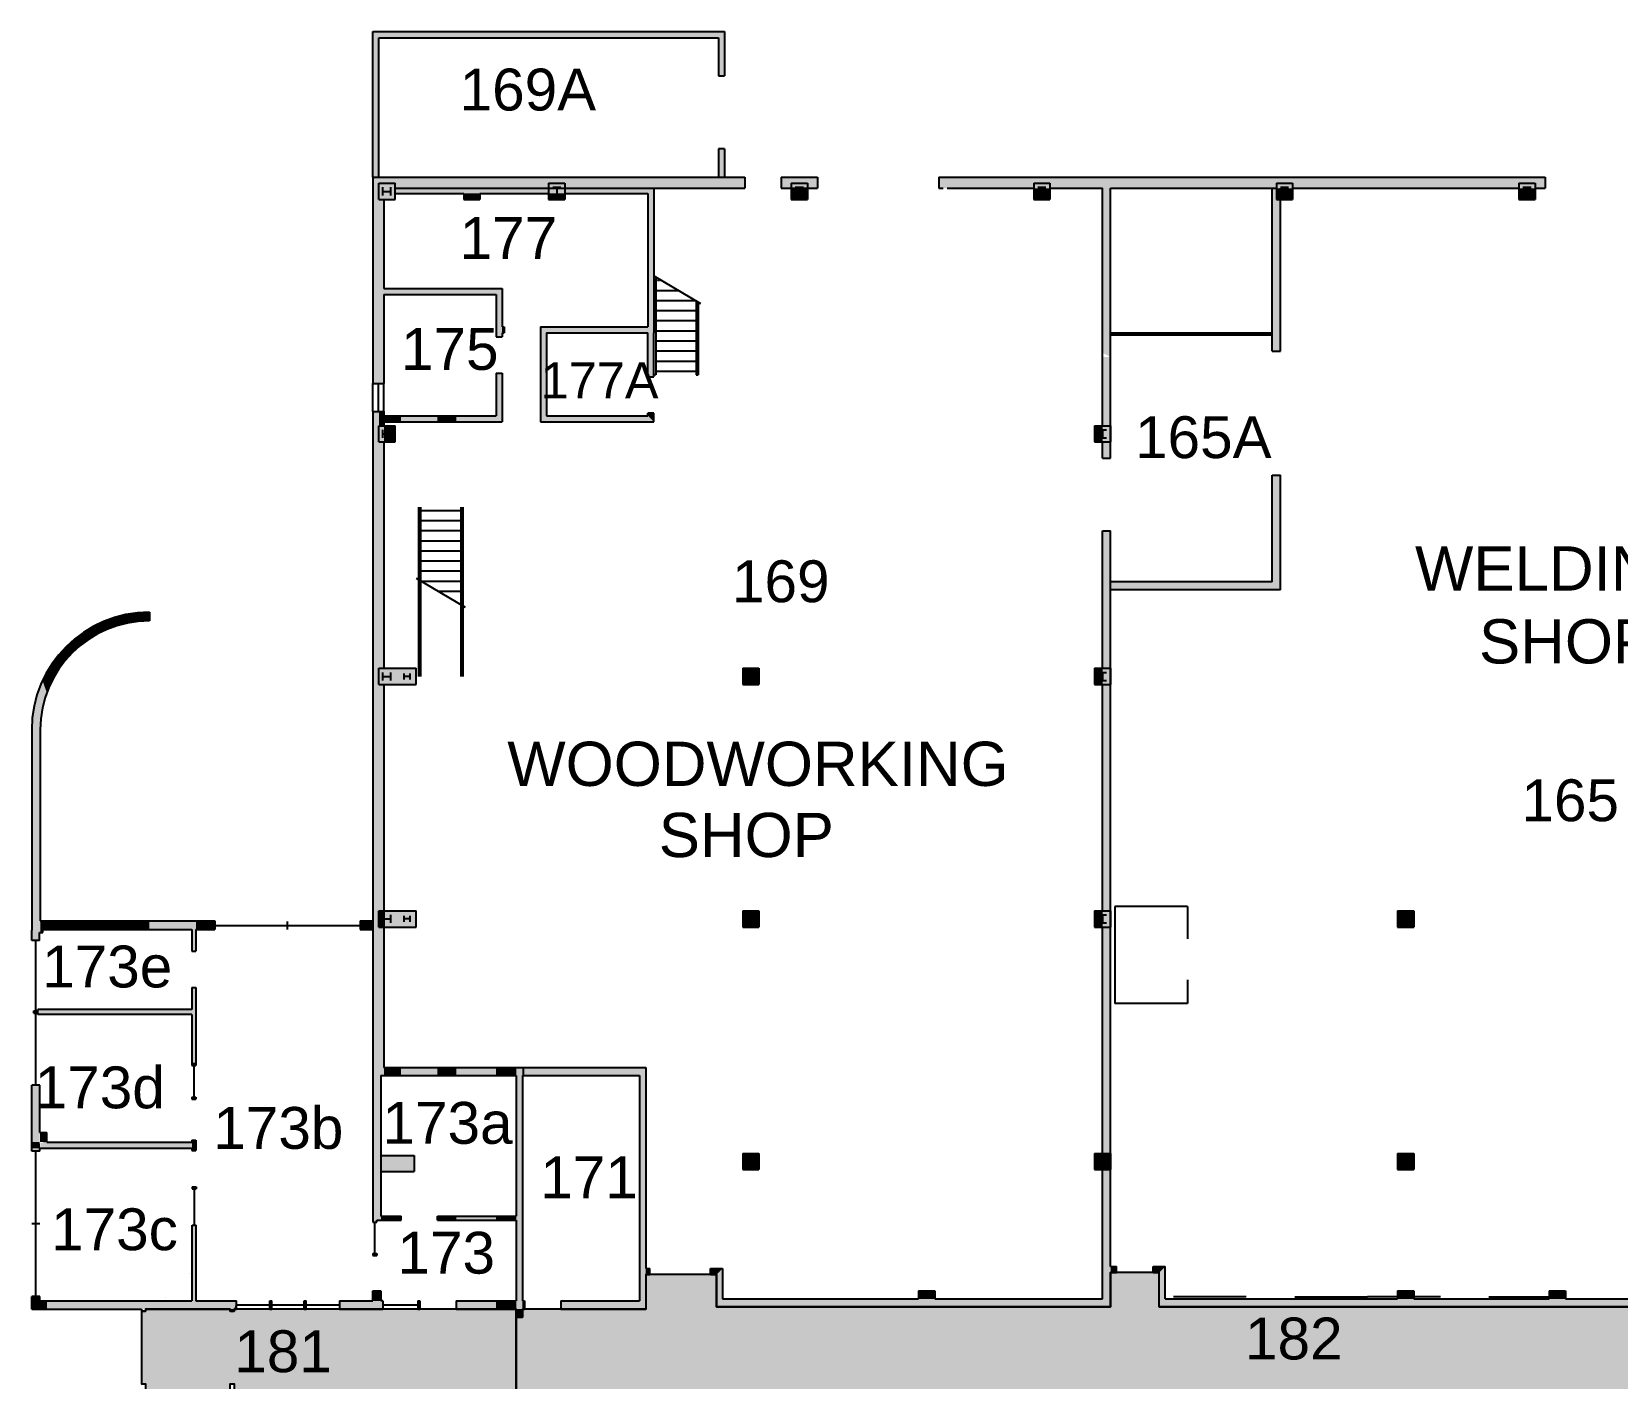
# Model space of a CAD drawing. Extents: x 268 to 100406, y 480 to 72572.
# Drawn here: x 268 to 1837, y 3025 to 4357 of the extents above; entities that cross this region are included whole.
import ezdxf

# ---------------------------------------------------------------- set-up
doc = ezdxf.new("R2010")
doc.units = 0
doc.header["$LTSCALE"] = 0.5
doc.linetypes.add('DASHED', pattern=[0.75, 0.5, -0.25])
for name, color, linetype in [('CORRIDOR_HATCH', 253, 'CONTINUOUS'), ('ROOM_NAMES', 7, 'CONTINUOUS'), ('SOLID', 7, 'CONTINUOUS'), ('STAIR', 7, 'CONTINUOUS'), ('TEXT', 7, 'CONTINUOUS'), ('WALL', 7, 'CONTINUOUS'), ('WALLS', 7, 'CONTINUOUS')]:
    doc.layers.add(name, color=color, linetype=linetype)
doc.styles.add('STANDARD_2', font='arial.ttf')

# ---------------------------------------------------------------- blocks, each defined once
blk = doc.blocks.new('COL')
at = {"layer": 'WALL'}
for p, q in [((-8, 8), (29, 8)), ((-8, -8), (-8, 8)), ((-4, -4), (-4, 4)), ((-4, 0), (4, 0)), ((4, -4), (4, 4)), ((17, -3), (17, 3)), ((23, 0), (17, 0)), ((23, -3), (23, 3)), ((29, -8), (29, 8)), ((-8, -8), (29, -8))]:
    blk.add_line(p, q, dxfattribs=at)
blk = doc.blocks.new('COL1')
at = {"layer": 'WALL'}
for p, q in [((-8, -8), (-8, 8)), ((-8, 8), (8, 8)), ((-4, -4), (-4, 4)), ((-4, 0), (4, 0)), ((4, -4), (4, 4)), ((8, -8), (8, 8)), ((-8, -8), (8, -8))]:
    blk.add_line(p, q, dxfattribs=at)
blk = doc.blocks.new('*U86')
at = {"layer": 'SOLID'}
for points in [[(365.8, 3772.7), (361.8, 3780.6), (365.8, 3781)], [(384.5, 3774.3), (365.8, 3781), (384.5, 3782.8)], [(365.8, 3772.7), (365.8, 3781), (384.5, 3774.3)], [(330.5, 3759.8), (319.8, 3763.2), (330.5, 3768.9)], [(340, 3764.2), (330.5, 3768.9), (340, 3773.9)], [(330.5, 3759.8), (330.5, 3768.9), (340, 3764.2)], [(347.6, 3767.8), (340, 3773.9), (347.6, 3776.3)], [(340, 3764.2), (340, 3773.9), (347.6, 3767.8)], [(361.8, 3771.6), (347.6, 3776.3), (361.8, 3780.6)], [(347.6, 3767.8), (347.6, 3776.3), (361.8, 3771.6)], [(361.8, 3771.6), (361.8, 3780.6), (365.8, 3772.7)], [(315.1, 3749), (302.2, 3748.7), (315.1, 3759.3)], [(319.8, 3752.3), (315.1, 3759.3), (319.8, 3763.2)], [(315.1, 3749), (315.1, 3759.3), (319.8, 3752.3)], [(319.8, 3752.3), (319.8, 3763.2), (330.5, 3759.8)], [(291, 3720.3), (287.7, 3731), (291, 3735.1)], [(301.8, 3735.7), (291, 3735.1), (301.8, 3748.3)], [(291, 3720.3), (291, 3735.1), (301.8, 3735.7)], [(302.2, 3736.1), (301.8, 3748.3), (302.2, 3748.7)], [(301.8, 3735.7), (301.8, 3748.3), (302.2, 3736.1)], [(302.2, 3736.1), (302.2, 3748.7), (315.1, 3749)], [(283, 3703.2), (278.9, 3714.6), (283, 3722.4)], [(287.7, 3713.2), (283, 3722.4), (287.7, 3731)], [(283, 3703.2), (283, 3722.4), (287.7, 3713.2)], [(287.7, 3713.2), (287.7, 3731), (291, 3720.3)], [(275.9, 3457.8), (270.3, 3689), (275.9, 3707.6)], [(276.5, 3465.8), (275.9, 3707.6), (276.5, 3709.7)], [(275.9, 3465.8), (275.9, 3707.6), (276.5, 3465.8)], [(276.9, 3670.5), (276.5, 3709.7), (276.9, 3710.9)], [(276.5, 3666.3), (276.5, 3709.7), (276.9, 3670.5)], [(278.2, 3685.1), (276.9, 3710.9), (278.2, 3713.3)], [(276.9, 3670.5), (276.9, 3710.9), (278.2, 3685.1)], [(278.9, 3687.8), (278.2, 3713.3), (278.9, 3714.6)], [(278.2, 3685.1), (278.2, 3713.3), (278.9, 3687.8)], [(278.9, 3687.8), (278.9, 3714.6), (283, 3703.2)], [(270.3, 3457.8), (268, 3666.3), (270.3, 3689)], [(270.3, 3457.8), (270.3, 3689), (275.9, 3457.8)], [(268, 3457.8), (268, 3666.3), (270.3, 3457.8)], [(276.5, 3465.8), (276.5, 3477.3), (276.9, 3465.8)], [(276.9, 3465.8), (276.5, 3477.3), (276.9, 3477.3)], [(276.9, 3465.8), (276.9, 3477.3), (278.2, 3465.8)], [(278.2, 3465.8), (276.9, 3477.3), (278.2, 3477.3)], [(278.2, 3465.8), (278.2, 3477.3), (278.9, 3465.8)], [(278.9, 3465.8), (278.2, 3477.3), (278.9, 3477.3)], [(278.9, 3468.8), (278.9, 3477.3), (283, 3468.8)], [(283, 3468.8), (278.9, 3477.3), (283, 3477.3)], [(283, 3468.8), (283, 3477.3), (287.7, 3468.8)], [(287.7, 3468.8), (283, 3477.3), (287.7, 3477.3)], [(287.7, 3468.8), (287.7, 3477.3), (291, 3468.8)], [(291, 3468.8), (287.7, 3477.3), (291, 3477.3)], [(291, 3468.8), (291, 3477.3), (301.8, 3468.8)], [(301.8, 3468.8), (291, 3477.3), (301.8, 3477.3)], [(301.8, 3468.8), (301.8, 3477.3), (302.2, 3468.8)], [(302.2, 3468.8), (301.8, 3477.3), (302.2, 3477.3)], [(302.2, 3468.8), (302.2, 3477.3), (315.1, 3468.8)], [(315.1, 3468.8), (302.2, 3477.3), (315.1, 3477.3)], [(315.1, 3468.8), (315.1, 3477.3), (319.8, 3468.8)], [(319.8, 3468.8), (315.1, 3477.3), (319.8, 3477.3)], [(319.8, 3468.8), (319.8, 3477.3), (330.5, 3468.8)], [(330.5, 3468.8), (319.8, 3477.3), (330.5, 3477.3)], [(330.5, 3468.8), (330.5, 3477.3), (340, 3468.8)], [(340, 3468.8), (330.5, 3477.3), (340, 3477.3)], [(340, 3468.8), (340, 3477.3), (347.6, 3468.8)], [(347.6, 3468.8), (340, 3477.3), (347.6, 3477.3)], [(347.6, 3468.8), (347.6, 3477.3), (361.8, 3468.8)], [(361.8, 3468.8), (347.6, 3477.3), (361.8, 3477.3)], [(361.8, 3468.8), (361.8, 3477.3), (365.8, 3468.8)], [(365.8, 3468.8), (361.8, 3477.3), (365.8, 3477.3)], [(365.8, 3468.8), (365.8, 3477.3), (384.5, 3468.8)], [(384.5, 3468.8), (365.8, 3477.3), (384.5, 3477.3)], [(384.5, 3468.8), (384.5, 3477.3), (426.5, 3468.8)], [(426.5, 3468.8), (384.5, 3477.3), (426.5, 3477.3)], [(426.5, 3447.3), (426.5, 3477.3), (430.5, 3447.3)], [(430.5, 3447.3), (426.5, 3477.3), (430.5, 3477.3)], [(430.5, 3468.8), (430.5, 3477.3), (449.1, 3468.8)], [(449.1, 3468.8), (430.5, 3477.3), (449.1, 3477.3)]]:
    blk.add_solid(points, dxfattribs=at)
blk = doc.blocks.new('*U87')
at = {"layer": 'SOLID'}
for points in [[(593.1, 3468.8), (593.1, 3477.3), (605.5, 3468.8)], [(605.5, 3468.8), (593.1, 3477.3), (605.5, 3477.3)]]:
    blk.add_solid(points, dxfattribs=at)
blk = doc.blocks.new('*U88')
at = {"layer": 'SOLID'}
for points in [[(727.5, 3971.3), (727.5, 4019.3), (733.5, 3971.3)], [(733.5, 3971.3), (727.5, 4019.3), (733.5, 4019.3)], [(605.5, 3179.3), (605.5, 3981.3), (609.5, 3179.3)], [(609.5, 3179.3), (605.5, 3981.3), (609.5, 3981.3)], [(609.5, 3181.3), (609.5, 3981.3), (611.5, 3181.3)], [(611.5, 3181.3), (609.5, 3981.3), (611.5, 3981.3)], [(611.5, 3967.3), (611.5, 3981.3), (613.5, 3967.3)], [(613.5, 3967.3), (611.5, 3981.3), (613.5, 3981.3)], [(613.5, 3967.3), (613.5, 3981.3), (615.5, 3967.3)], [(615.5, 3967.3), (613.5, 3981.3), (615.5, 3981.3)], [(615.5, 3967.3), (615.5, 3981.3), (616.5, 3967.3)], [(616.5, 3967.3), (615.5, 3981.3), (616.5, 3981.3)], [(616.5, 3971.3), (616.5, 3977.3), (633.5, 3971.3)], [(633.5, 3971.3), (616.5, 3977.3), (633.5, 3977.3)], [(633.5, 3971.3), (633.5, 3977.3), (669.5, 3971.3)], [(669.5, 3971.3), (633.5, 3977.3), (669.5, 3977.3)], [(669.5, 3971.3), (669.5, 3977.3), (688.1, 3971.3)], [(688.1, 3971.3), (669.5, 3977.3), (688.1, 3977.3)], [(688.1, 3971.3), (688.1, 3977.3), (727.5, 3971.3)], [(727.5, 3971.3), (688.1, 3977.3), (727.5, 3977.3)], [(611.5, 3727.3), (611.5, 3951.3), (613.5, 3727.3)], [(613.5, 3727.3), (611.5, 3951.3), (613.5, 3951.3)], [(613.5, 3727.3), (613.5, 3951.3), (615.5, 3727.3)], [(615.5, 3727.3), (613.5, 3951.3), (615.5, 3951.3)], [(615.5, 3727.3), (615.5, 3951.3), (616.5, 3727.3)], [(616.5, 3727.3), (615.5, 3951.3), (616.5, 3951.3)], [(611.5, 3487.3), (611.5, 3711.3), (613.5, 3487.3)], [(613.5, 3487.3), (611.5, 3711.3), (613.5, 3711.3)], [(613.5, 3487.3), (613.5, 3711.3), (615.5, 3487.3)], [(615.5, 3487.3), (613.5, 3711.3), (615.5, 3711.3)], [(615.5, 3487.3), (615.5, 3711.3), (616.5, 3487.3)], [(616.5, 3487.3), (615.5, 3711.3), (616.5, 3711.3)], [(611.5, 3471.3), (611.5, 3487.3), (613.5, 3471.3)], [(613.5, 3471.3), (611.5, 3487.3), (613.5, 3487.3)], [(613.5, 3471.3), (613.5, 3487.3), (615.5, 3471.3)], [(615.5, 3471.3), (613.5, 3487.3), (615.5, 3487.3)], [(615.5, 3479.3), (615.5, 3487.3), (616.5, 3479.3)], [(616.5, 3479.3), (615.5, 3487.3), (616.5, 3487.3)], [(611.5, 3181.3), (611.5, 3471.3), (613.5, 3181.3)], [(613.5, 3181.3), (611.5, 3471.3), (613.5, 3471.3)], [(613.5, 3324.3), (613.5, 3471.3), (615.5, 3324.3)], [(615.5, 3324.3), (613.5, 3471.3), (615.5, 3471.3)], [(615.5, 3471.3), (615.5, 3479.3), (616.5, 3471.3)], [(616.5, 3471.3), (615.5, 3479.3), (616.5, 3479.3)], [(615.5, 3324.3), (615.5, 3471.3), (616.5, 3324.3)], [(616.5, 3324.3), (615.5, 3471.3), (616.5, 3471.3)], [(616.5, 3324.3), (616.5, 3332.3), (633.5, 3324.3)], [(633.5, 3324.3), (616.5, 3332.3), (633.5, 3332.3)], [(633.5, 3324.3), (633.5, 3332.3), (669.5, 3324.3)], [(669.5, 3324.3), (633.5, 3332.3), (669.5, 3332.3)], [(669.5, 3324.3), (669.5, 3332.3), (688.1, 3324.3)], [(688.1, 3324.3), (669.5, 3332.3), (688.1, 3332.3)], [(688.1, 3324.3), (688.1, 3332.3), (727.5, 3324.3)], [(727.5, 3324.3), (688.1, 3332.3), (727.5, 3332.3)], [(727.5, 3324.3), (727.5, 3332.3), (733.5, 3324.3)], [(733.5, 3324.3), (727.5, 3332.3), (733.5, 3332.3)], [(733.5, 3324.3), (733.5, 3332.3), (747.5, 3324.3)], [(747.5, 3324.3), (733.5, 3332.3), (747.5, 3332.3)], [(747.5, 3085.3), (747.5, 3332.3), (753.5, 3085.3)], [(753.5, 3085.3), (747.5, 3332.3), (753.5, 3332.3)], [(753.5, 3324.3), (753.5, 3332.3), (755.5, 3324.3)], [(755.5, 3324.3), (753.5, 3332.3), (755.5, 3332.3)], [(755.5, 3324.3), (755.5, 3332.3), (791.5, 3324.3)], [(791.5, 3324.3), (755.5, 3332.3), (791.5, 3332.3)], [(791.5, 3324.3), (791.5, 3332.3), (869.5, 3324.3)], [(869.5, 3324.3), (791.5, 3332.3), (869.5, 3332.3)], [(869.5, 3093.3), (869.5, 3332.3), (875.5, 3093.3)], [(875.5, 3093.3), (869.5, 3332.3), (875.5, 3332.3)], [(613.5, 3181.3), (613.5, 3185.3), (615.5, 3181.3)], [(615.5, 3181.3), (613.5, 3185.3), (615.5, 3185.3)], [(615.5, 3181.3), (615.5, 3185.3), (616.5, 3181.3)], [(616.5, 3181.3), (615.5, 3185.3), (616.5, 3185.3)], [(616.5, 3181.3), (616.5, 3185.3), (633.5, 3181.3)], [(633.5, 3181.3), (616.5, 3185.3), (633.5, 3185.3)], [(669.5, 3181.3), (669.5, 3185.3), (688.1, 3181.3)], [(688.1, 3181.3), (669.5, 3185.3), (688.1, 3185.3)], [(688.1, 3181.3), (688.1, 3185.3), (727.5, 3181.3)], [(727.5, 3181.3), (688.1, 3185.3), (727.5, 3185.3)], [(727.5, 3181.3), (727.5, 3185.3), (733.5, 3181.3)], [(733.5, 3181.3), (727.5, 3185.3), (733.5, 3185.3)], [(733.5, 3181.3), (733.5, 3185.3), (747.5, 3181.3)], [(747.5, 3181.3), (733.5, 3185.3), (747.5, 3185.3)], [(875.5, 3127.3), (875.5, 3133.3), (879.5, 3127.3)], [(879.5, 3127.3), (875.5, 3133.3), (879.5, 3133.3)], [(688.1, 3093.3), (688.1, 3101.3), (727.5, 3093.3)], [(727.5, 3093.3), (688.1, 3101.3), (727.5, 3101.3)], [(727.5, 3093.3), (727.5, 3101.3), (733.5, 3093.3)], [(733.5, 3093.3), (727.5, 3101.3), (733.5, 3101.3)], [(733.5, 3093.3), (733.5, 3101.3), (747.5, 3093.3)], [(747.5, 3093.3), (733.5, 3101.3), (747.5, 3101.3)], [(753.5, 3093.3), (753.5, 3101.3), (755.5, 3093.3)], [(755.5, 3093.3), (753.5, 3101.3), (755.5, 3101.3)], [(791.5, 3093.3), (791.5, 3101.3), (869.5, 3093.3)], [(869.5, 3093.3), (791.5, 3101.3), (869.5, 3101.3)]]:
    blk.add_solid(points, dxfattribs=at)
blk = doc.blocks.new('*U89')
at = {"layer": 'CORRIDOR_HATCH'}
for points in [[(875.5, 2973.3), (875.5, 3127.3), (877.5, 2973.3)], [(877.5, 2973.3), (875.5, 3127.3), (877.5, 3127.3)], [(877.5, 2973.3), (877.5, 3127.3), (945.5, 2973.3)], [(945.5, 2973.3), (877.5, 3127.3), (945.5, 3127.3)], [(1335.5, 3007.3), (1335.5, 3129.3), (1383.5, 3007.3)], [(1383.5, 3007.3), (1335.5, 3129.3), (1383.5, 3129.3)], [(376.5, 3019.3), (376.5, 3091.3), (380.5, 3019.3)], [(380.5, 3019.3), (376.5, 3091.3), (380.5, 3091.3)], [(380.5, 2980.3), (380.5, 3093.3), (464.5, 2980.3)], [(464.5, 2980.3), (380.5, 3093.3), (464.5, 3093.3)], [(464.5, 3019.3), (464.5, 3091.3), (468.5, 3019.3)], [(468.5, 3019.3), (464.5, 3091.3), (468.5, 3091.3)], [(468.5, 2860.3), (468.5, 3093.3), (580, 2860.3)], [(580, 2860.3), (468.5, 3093.3), (580, 3093.3)], [(580, 3005.3), (580, 3093.3), (747.5, 3005.3)], [(747.5, 3005.3), (580, 3093.3), (747.5, 3093.3)], [(753.5, 3005.3), (753.5, 3093.3), (865.5, 3005.3)], [(865.5, 3005.3), (753.5, 3093.3), (865.5, 3093.3)], [(865.5, 2973.3), (865.5, 3093.3), (875.5, 2973.3)], [(875.5, 2973.3), (865.5, 3093.3), (875.5, 3093.3)], [(945.5, 3007.3), (945.5, 3095.3), (1335.5, 3007.3)], [(1335.5, 3007.3), (945.5, 3095.3), (1335.5, 3095.3)], [(1383.5, 3007.3), (1383.5, 3095.3), (1680.5, 3007.3)], [(1680.5, 3007.3), (1383.5, 3095.3), (1680.5, 3095.3)], [(1680.5, 2973.3), (1680.5, 3095.3), (1728.5, 2973.3)], [(1728.5, 2973.3), (1680.5, 3095.3), (1728.5, 3095.3)], [(1728.5, 3007.3), (1728.5, 3095.3), (2159.4, 3007.3)], [(2159.4, 3007.3), (1728.5, 3095.3), (2159.4, 3095.3)], [(747.5, 3013.3), (747.5, 3085.3), (753.5, 3013.3)], [(753.5, 3013.3), (747.5, 3085.3), (753.5, 3085.3)]]:
    blk.add_solid(points, dxfattribs=at)

msp = doc.modelspace()

# ---------------------------------------------------------------- linework, layer by layer
at = {"layer": 'CORRIDOR_HATCH'}
msp.add_lwpolyline([(2638.5, 3007.3), (2638.5, 3095.3), (2389.5, 3095.3), (2389.5, 3129.3), (2313.5, 3129.3), (2313.5, 3095.3), (1383.5, 3095.3), (1383.5, 3129.3), (1335.5, 3129.3), (1335.5, 3095.3), (945.5, 3095.3), (945.5, 3127.3), (877.5, 3127.3), (875.5, 3127.3), (875.5, 3093.3), (753.5, 3093.3), (753.5, 3085.3), (747.5, 3085.3), (747.5, 3013.3)], dxfattribs=at)
msp.add_lwpolyline([(376.5, 3091.3), (376.5, 3019.3), (380.5, 3019.3), (380.5, 2980.3), (464.5, 2980.3), (464.5, 3019.3), (468.5, 3019.3), (468.5, 2976.3), (380.5, 2976.3), (380.5, 2860.3), (580, 2860.3), (580, 3005.3), (747.5, 3005.3), (747.5, 3093.3), (468.5, 3093.3), (468.5, 3091.3), (464.5, 3091.3), (464.5, 3093.3), (380.5, 3093.3), (380.5, 3091.3)], close=True, dxfattribs=at)
at = {"layer": 'SOLID'}
for p, q in [((424, 3128.4), (424, 3128.4)), ((400, 3104.4), (400, 3104.4))]:
    msp.add_line(p, q, dxfattribs=at)
for points in [[(605.5, 4213.3), (611.5, 4213.3), (605.5, 4357.3), (611.5, 4351.3)], [(605.5, 4357.3), (611.5, 4351.3), (953.5, 4357.3), (947.5, 4351.3)], [(953.5, 4357.3), (947.5, 4351.3), (953.5, 4313.5), (947.5, 4313.5)], [(947.5, 4241.5), (953.5, 4241.5), (947.5, 4213.3), (953.5, 4213.3)], [(616.5, 4009.3), (605.5, 4009.3), (616.5, 4191.3), (605.5, 4213.3)], [(627.5, 4191.3), (616.5, 4191.3), (627.5, 4207.3), (605.5, 4213.3)], [(605.5, 4213.3), (627.5, 4202.3), (973.5, 4213.3), (883.5, 4202.3)], [(973.5, 4202.3), (973.5, 4213.3), (883.5, 4202.3)], [(1009.5, 4202.3), (1009.5, 4213.3), (1045.5, 4202.3), (1045.5, 4213.3)], [(1165.5, 4202.3), (1165.5, 4213.3), (1275.5, 4202.3), (1276.1, 4213.3)], [(1275.5, 4202.3), (1276.1, 4213.3), (1765.5, 4202.3), (1765.5, 4213.3)], [(883.5, 4202.3), (877.5, 4197.3), (627.5, 4202.3), (627.5, 4197.3)], [(695.5, 4191.3), (695.5, 4197.3), (711.5, 4191.3), (711.5, 4197.3)], [(779.5, 4191.3), (795.5, 4191.3), (779.5, 4197.3), (795.5, 4197.3)], [(883.5, 4015.7), (877.5, 4015.7), (883.5, 4202.3), (877.5, 4197.3)], [(1019.5, 4191.3), (1035.5, 4191.3), (1019.5, 4202.3), (1035.5, 4202.3)], [(1259.5, 4191.3), (1275.5, 4191.3), (1259.5, 4202.3), (1275.5, 4202.3)], [(1335.5, 4035.5), (1327.5, 4039.4), (1335.5, 4202.3), (1327.5, 4202.3)], [(1503.5, 4041.3), (1495.5, 4041.3), (1503.5, 4202.3), (1495.5, 4202.3)], [(1499.5, 4191.3), (1499.5, 4202.3), (1515.5, 4191.3), (1515.5, 4202.3)], [(1739.5, 4191.3), (1755.5, 4191.3), (1739.5, 4202.3), (1755.5, 4202.3)], [(616.5, 4103.3), (616.5, 4097.3), (733.5, 4103.3), (727.5, 4097.3)], [(733.5, 4103.3), (727.5, 4097.3), (733.5, 4055.3), (727.5, 4055.3)], [(735.5, 4059.3), (733.5, 4059.3), (735.5, 4065.3), (733.5, 4065.3)], [(877.5, 4065.3), (877.5, 4059.3), (771.5, 4065.3), (777.5, 4059.3)], [(777.5, 4059.3), (771.5, 4065.3), (777.5, 3977.3), (771.5, 3971.3)], [(1335.5, 3935.3), (1327.5, 3935.3), (1335.5, 4035.5), (1327.5, 4035.4)], [(727.5, 3977.3), (733.5, 3971.3), (727.5, 4019.3), (733.5, 4019.3)], [(605.5, 3708.8), (616.5, 3711.3), (605.5, 3981.3), (616.5, 3981.3)], [(616.5, 3977.3), (616.5, 3971.3), (727.5, 3977.3), (733.5, 3971.3)], [(771.5, 3971.3), (777.5, 3977.3), (883.5, 3971.3), (877.5, 3977.3)], [(877.5, 3979.7), (877.5, 3977.3), (883.5, 3979.7), (883.5, 3971.3)], [(627.5, 3951.3), (627.5, 3967.3), (616.5, 3951.3), (616.5, 3967.3)], [(1319.5, 3967.3), (1327.5, 3967.3), (1319.5, 3951.3), (1327.5, 3951.3)], [(1495.5, 3812.9), (1503.5, 3804.9), (1495.5, 3918.3), (1503.5, 3918.3)], [(1327.5, 3471.3), (1335.5, 3471.3), (1327.5, 3863.3), (1335.5, 3863.3)], [(1335.5, 3812.9), (1335.5, 3804.9), (1495.5, 3812.9), (1503.5, 3804.9)], [(648.5, 3711.3), (648.5, 3727.3), (616.5, 3711.3), (616.5, 3727.3)], [(987.5, 3711.3), (987.5, 3727.3), (971.5, 3711.3), (971.5, 3727.3)], [(1319.5, 3727.3), (1327.5, 3727.3), (1319.5, 3711.3), (1327.5, 3711.3)], [(616.5, 3487.3), (616.5, 3471.3), (648.5, 3487.3), (648.5, 3471.3)], [(971.5, 3471.3), (987.5, 3471.3), (971.5, 3487.3), (987.5, 3487.3)], [(1319.5, 3487.3), (1327.5, 3487.3), (1319.5, 3471.3), (1327.5, 3471.3)], [(1619.5, 3471.3), (1619.5, 3487.3), (1635.5, 3471.3), (1635.5, 3487.3)], [(1327.5, 3247.3), (1335.5, 3247.3), (1327.5, 3471.3), (1335.5, 3471.3)], [(426.5, 3411.3), (430.5, 3411.3), (426.5, 3334.3), (430.5, 3334.3)], [(274, 3389.8), (274, 3384.8), (426.5, 3389.8), (426.5, 3384.8)], [(270, 3388.5), (274, 3388.5), (270, 3386), (274, 3386)], [(276.1, 3314.8), (268, 3314.8), (276, 3249.6), (268, 3249.6)], [(426.5, 3302.8), (426.5, 3300.8), (430.5, 3302.8), (430.5, 3300.8)], [(276.1, 3268), (283.1, 3268), (276.1, 3258.5), (283.1, 3258.3)], [(275.9, 3258.5), (276.5, 3252.4), (268, 3258.5), (268, 3252.4)], [(426.5, 3258.3), (426.5, 3252.3), (276.5, 3257.9), (276.5, 3252.3)], [(430.5, 3260.3), (426.5, 3260.3), (430.5, 3250.3), (426.5, 3250.3)], [(646.5, 3245.3), (646.5, 3229.3), (613.5, 3245.3), (613.5, 3229.3)], [(971.5, 3231.3), (987.5, 3231.3), (971.5, 3247.3), (987.5, 3247.3)], [(1319.5, 3247.3), (1319.5, 3231.3), (1335.5, 3247.3), (1335.5, 3231.3)], [(1619.5, 3231.3), (1635.5, 3231.3), (1619.5, 3247.3), (1635.5, 3247.3)], [(1335.5, 3095.3), (1327.5, 3103.3), (1335.5, 3231.3), (1327.5, 3231.3)], [(426.5, 3101.3), (430.5, 3101.3), (426.5, 3176.3), (430.5, 3176.3)], [(879.5, 3133.3), (879.5, 3127.3), (875.5, 3133.3), (875.5, 3127.3)], [(939.5, 3133.3), (939.5, 3127.3), (951.5, 3133.3), (945.5, 3127.3)], [(951.5, 3133.3), (945.5, 3127.3), (951.5, 3103.3), (945.5, 3095.3)], [(1335.5, 3135.3), (1341.5, 3135.3), (1335.5, 3129.3), (1341.5, 3129.3)], [(1377.5, 3135.3), (1389.5, 3135.3), (1377.5, 3129.3), (1383.5, 3129.3)], [(1389.5, 3135.3), (1383.5, 3129.3), (1389.5, 3103.3), (1383.5, 3095.3)], [(613.5, 3111.3), (605.5, 3111.3), (613.5, 3101.3), (605.5, 3101.3)], [(1145.5, 3111.3), (1161.5, 3111.3), (1145.5, 3103.3), (1161.5, 3103.3)], [(1619.5, 3111.3), (1619.5, 3103.3), (1635.5, 3111.3), (1635.5, 3103.3)], [(1769.5, 3103.3), (1769.5, 3111.3), (1785.5, 3103.3), (1785.5, 3111.3)], [(276.5, 3101.3), (268, 3093.3), (276, 3105.6), (268, 3105.6)], [(283.1, 3101.3), (283.1, 3093.3), (276.5, 3101.3), (268, 3093.3)], [(470.5, 3101.3), (468.5, 3093.3), (283.1, 3101.3), (283.1, 3093.3)], [(468.5, 3093.3), (468.5, 3091.3), (464.5, 3093.3), (464.5, 3091.3)], [(470.5, 3101.3), (470.5, 3093.3), (468.5, 3093.3)], [(505.5, 3101.3), (503.5, 3101.3), (505.5, 3093.3), (503.5, 3093.3)], [(539.5, 3101.3), (537.5, 3101.3), (539.5, 3093.3), (537.5, 3093.3)], [(615.5, 3101.3), (615.5, 3093.3), (572.5, 3101.3), (572.5, 3093.3)], [(652.1, 3101.3), (650.1, 3101.3), (652.1, 3093.3), (650.1, 3093.3)], [(755.5, 3101.3), (755.5, 3093.3), (688.1, 3101.3), (688.1, 3093.3)], [(753.5, 3093.3), (747.5, 3093.3), (753.5, 3085.3), (747.5, 3085.3)], [(945.5, 3095.3), (951.5, 3103.3), (1335.5, 3095.3), (1327.5, 3103.3)], [(1383.5, 3095.3), (1389.5, 3103.3), (2110.3, 3095.3), (2109.5, 3103.3)]]:
    msp.add_solid(points, dxfattribs=at)
at = {"layer": 'STAIR'}
for p, q in [((883.5, 4115.7), (929.7, 4088.4)), ((885.5, 4114.5), (885.5, 4017.7)), ((908.4, 4101), (885.5, 4101)), ((925.5, 4091), (885.5, 4091)), ((925.5, 4081), (885.5, 4081)), ((925.5, 4090.9), (925.5, 4017.7)), ((927.5, 4089.7), (927.5, 4017.7)), ((925.5, 4071), (885.5, 4071)), ((925.5, 4061), (885.5, 4061)), ((925.5, 4051), (885.5, 4051)), ((925.5, 4041), (885.5, 4041)), ((885.5, 4017.7), (883.5, 4017.7)), ((925.5, 4031), (885.5, 4031)), ((925.5, 4021), (885.5, 4021)), ((925.5, 4017.7), (927.5, 4017.7)), ((605.5, 3981.3), (605.5, 4009.3)), ((611, 3981.3), (611, 4009.3)), ((616.5, 3981.3), (616.5, 4009.3)), ((650.9, 3719.3), (650.9, 3886.9)), ((652.9, 3719.3), (652.9, 3886.9)), ((652.9, 3883.6), (692.9, 3883.6)), ((692.9, 3719.3), (692.9, 3886.9)), ((694.9, 3719.3), (694.9, 3886.9)), ((652.9, 3873.6), (692.9, 3873.6)), ((652.9, 3863.6), (692.9, 3863.6)), ((652.9, 3853.6), (692.9, 3853.6)), ((652.9, 3843.6), (692.9, 3843.6)), ((652.9, 3833.6), (692.9, 3833.6)), ((697.3, 3787.5), (648.7, 3816.2)), ((652.9, 3823.6), (692.9, 3823.6)), ((652.9, 3813.6), (692.9, 3813.6)), ((670, 3803.6), (692.9, 3803.6)), ((268, 3458.8), (268, 3468.2)), ((268, 3458.8), (268, 3468.2)), ((268, 3457.8), (268, 3468.2)), ((268, 3458.8), (268, 3468.2)), ((268, 3457.8), (268, 3468.2)), ((268, 3458.8), (268, 3468.2)), ((268, 3458.8), (268, 3468.2)), ((268, 3457.8), (268, 3468.2)), ((449.1, 3472.7), (593.1, 3472.7)), ((272, 3388.5), (272, 3457.8)), ((275.9, 3457.8), (275.9, 3465.8)), ((274, 3384.8), (274, 3389.8)), ((274, 3384.8), (274, 3389.8)), ((270, 3386), (270, 3388.5)), ((272, 3314.8), (272, 3386)), ((274, 3386), (274, 3388.5)), ((428.5, 3334.3), (428.5, 3302.8)), ((272, 3105.6), (272, 3249.6)), ((428.7, 3212.2), (428.7, 3176.2)), ((607.5, 3148.3), (607.5, 3178.3)), ((268, 3102.4), (268, 3105.6)), ((268, 3093.3), (268, 3105.6)), ((470.5, 3097.3), (503.5, 3097.3)), ((505.5, 3097.3), (537.5, 3097.3)), ((539.5, 3097.3), (572.5, 3097.3)), ((615.5, 3097.3), (650.1, 3097.3))]:
    msp.add_line(p, q, dxfattribs=at)
at = {"layer": 'STAIR', "linetype": 'DASHED'}
msp.add_line((891.5, 4111), (885.5, 4111), dxfattribs=at)
at = {"layer": 'WALL'}
for p, q in [((605.5, 4213.3), (605.5, 4357.3)), ((605.5, 4357.3), (953.5, 4357.3)), ((611.5, 4213.3), (611.5, 4351.3)), ((611.5, 4351.3), (947.5, 4351.3)), ((947.5, 4351.3), (947.5, 4313.5)), ((953.5, 4357.3), (953.5, 4313.5)), ((947.5, 4313.5), (953.5, 4313.5)), ((953.5, 4241.5), (947.5, 4241.5)), ((947.5, 4241.5), (947.5, 4213.3)), ((953.5, 4241.5), (953.5, 4213.3)), ((605.5, 4213.3), (605.5, 4009.3)), ((605.5, 4213.3), (887.5, 4213.3)), ((611.5, 4191.3), (611.5, 4207.3)), ((611.5, 4207.3), (627.5, 4207.3)), ((627.5, 4191.3), (627.5, 4207.3)), ((779.5, 4207.3), (795.5, 4207.3)), ((779.5, 4207.3), (779.5, 4191.3)), ((795.5, 4207.3), (795.5, 4191.3)), ((887.5, 4213.3), (893.5, 4213.3)), ((893.5, 4213.3), (973.5, 4213.3)), ((973.5, 4213.3), (973.5, 4202.3)), ((1009.5, 4213.3), (1009.5, 4202.3)), ((1009.5, 4213.3), (1045.5, 4213.3)), ((1045.5, 4213.3), (1045.5, 4202.3)), ((1165.5, 4213.3), (1165.5, 4202.3)), ((1165.5, 4213.3), (1765.5, 4213.3)), ((1259.5, 4207.3), (1275.5, 4207.3)), ((1259.5, 4207.3), (1259.5, 4191.3)), ((1275.5, 4207.3), (1275.5, 4191.3)), ((1499.5, 4207.3), (1515.5, 4207.3)), ((1499.5, 4207.3), (1499.5, 4191.3)), ((1515.5, 4207.3), (1515.5, 4191.3)), ((1739.5, 4207.3), (1755.5, 4207.3)), ((1739.5, 4207.3), (1739.5, 4191.3)), ((1755.5, 4207.3), (1755.5, 4191.3)), ((1765.5, 4213.3), (1765.5, 4202.3)), ((611.5, 4191.3), (627.5, 4191.3)), ((615.5, 4195.3), (615.5, 4203.3)), ((615.5, 4199.3), (623.5, 4199.3)), ((616.5, 4191.3), (616.5, 4103.3)), ((623.5, 4195.3), (623.5, 4203.3)), ((627.5, 4202.3), (973.5, 4202.3)), ((627.5, 4197.3), (695.5, 4197.3)), ((695.5, 4197.3), (695.5, 4191.3)), ((695.5, 4191.3), (711.5, 4191.3)), ((711.5, 4197.3), (711.5, 4191.3)), ((711.5, 4197.3), (779.5, 4197.3)), ((779.5, 4191.3), (795.5, 4191.3)), ((783.5, 4203.3), (791.5, 4203.3)), ((783.5, 4195.3), (791.5, 4195.3)), ((787.5, 4203.3), (787.5, 4195.3)), ((795.5, 4197.3), (877.5, 4197.3)), ((877.5, 4197.3), (877.5, 4065.3)), ((883.5, 4202.3), (883.5, 4059.3)), ((1009.5, 4202.3), (1045.5, 4202.3)), ((1165.5, 4202.3), (1169.8, 4202.3)), ((1173.8, 4202.3), (1259.5, 4202.3)), ((1259.5, 4191.3), (1275.5, 4191.3)), ((1263.5, 4203.3), (1271.5, 4203.3)), ((1263.5, 4195.3), (1271.5, 4195.3)), ((1267.5, 4203.3), (1267.5, 4195.3)), ((1275.5, 4202.3), (1327.5, 4202.3)), ((1327.5, 3967.3), (1327.5, 4202.3)), ((1335.5, 4202.3), (1499.5, 4202.3)), ((1335.5, 3935.3), (1335.5, 4202.3)), ((1495.5, 4041.3), (1495.5, 4202.3)), ((1499.5, 4191.3), (1515.5, 4191.3)), ((1503.5, 4203.3), (1511.5, 4203.3)), ((1503.5, 4041.3), (1503.5, 4202.3)), ((1503.5, 4195.3), (1511.5, 4195.3)), ((1507.5, 4203.3), (1507.5, 4195.3)), ((1515.5, 4202.3), (1739.5, 4202.3)), ((1739.5, 4191.3), (1755.5, 4191.3)), ((1743.5, 4203.3), (1751.5, 4203.3)), ((1743.5, 4195.3), (1751.5, 4195.3)), ((1747.5, 4203.3), (1747.5, 4195.3)), ((1755.5, 4202.3), (1765.5, 4202.3)), ((616.5, 4103.3), (733.5, 4103.3)), ((616.5, 4097.3), (727.5, 4097.3)), ((616.5, 4097.3), (616.5, 4009.3)), ((727.5, 4097.3), (727.5, 4055.3)), ((733.5, 4103.3), (733.5, 4065.3)), ((733.5, 4065.3), (735.5, 4065.3)), ((735.5, 4065.3), (735.5, 4059.3)), ((771.5, 4065.3), (877.5, 4065.3)), ((771.5, 4065.3), (771.5, 3971.3)), ((727.5, 4055.3), (733.5, 4055.3)), ((733.5, 4059.3), (735.5, 4059.3)), ((733.5, 4059.3), (733.5, 4055.3)), ((777.5, 4059.3), (877.5, 4059.3)), ((777.5, 4059.3), (777.5, 3977.3)), ((877.5, 4015.7), (877.5, 4059.3)), ((883.5, 4015.7), (883.5, 4059.3)), ((1335.5, 4059.3), (1495.5, 4059.3)), ((1335.5, 4057.3), (1495.5, 4057.3)), ((1495.5, 4041.3), (1503.5, 4041.3)), ((727.5, 4019.3), (733.5, 4019.3)), ((727.5, 4019.3), (727.5, 3977.3)), ((733.5, 4019.3), (733.5, 3971.3)), ((605.5, 4009.3), (616.5, 4009.3)), ((877.5, 4015.7), (883.5, 4015.7)), ((605.5, 3981.3), (616.5, 3981.3)), ((605.5, 3981.3), (605.5, 3181.3)), ((616.5, 3981.3), (616.5, 3977.3)), ((616.5, 3977.3), (727.5, 3977.3)), ((616.5, 3971.3), (733.5, 3971.3)), ((616.5, 3971.3), (616.5, 3967.3)), ((771.5, 3971.3), (883.5, 3971.3)), ((777.5, 3977.3), (877.5, 3977.3)), ((877.5, 3977.3), (877.5, 3979.7)), ((883.5, 3979.7), (877.5, 3979.7)), ((883.5, 3971.3), (883.5, 3979.7)), ((611.5, 3951.3), (611.5, 3967.3)), ((611.5, 3967.3), (627.5, 3967.3)), ((615.5, 3955.3), (615.5, 3963.3)), ((615.5, 3959.3), (623.5, 3959.3)), ((623.5, 3955.3), (623.5, 3963.3)), ((627.5, 3951.3), (627.5, 3967.3)), ((1319.5, 3967.3), (1335.5, 3967.3)), ((1319.5, 3967.3), (1319.5, 3951.3)), ((1323.5, 3963.3), (1331.5, 3963.3)), ((1323.5, 3955.3), (1331.5, 3955.3)), ((1327.5, 3963.3), (1327.5, 3955.3)), ((1335.5, 3967.3), (1335.5, 3951.3)), ((611.5, 3951.3), (627.5, 3951.3)), ((616.5, 3951.3), (616.5, 3727.3)), ((1319.5, 3951.3), (1335.5, 3951.3)), ((1327.5, 3935.3), (1327.5, 3951.3)), ((1327.5, 3935.3), (1335.5, 3935.3)), ((1495.5, 3918.3), (1503.5, 3918.3)), ((1495.5, 3812.9), (1495.5, 3918.3)), ((1503.5, 3804.9), (1503.5, 3918.3)), ((1327.5, 3727.3), (1327.5, 3863.3)), ((1327.5, 3863.3), (1335.5, 3863.3)), ((1335.5, 3135.3), (1335.5, 3863.3)), ((1495.5, 3812.9), (1335.5, 3812.9)), ((1503.5, 3804.9), (1335.5, 3804.9)), ((384.5, 3782.8), (384.5, 3774.3)), ((611.5, 3727.3), (648.5, 3727.3)), ((611.5, 3711.3), (611.5, 3727.3)), ((615.5, 3715.3), (615.5, 3723.3)), ((615.5, 3719.3), (623.5, 3719.3)), ((623.5, 3715.3), (623.5, 3723.3)), ((636.5, 3716.3), (636.5, 3722.3)), ((642.5, 3719.3), (636.5, 3719.3)), ((642.5, 3716.3), (642.5, 3722.3)), ((648.5, 3711.3), (648.5, 3727.3)), ((1319.5, 3727.3), (1335.5, 3727.3)), ((1319.5, 3727.3), (1319.5, 3711.3)), ((1323.5, 3723.3), (1331.5, 3723.3)), ((1327.5, 3723.3), (1327.5, 3715.3)), ((1335.5, 3727.3), (1335.5, 3711.3)), ((611.5, 3711.3), (648.5, 3711.3)), ((616.5, 3711.3), (616.5, 3332.3)), ((1319.5, 3711.3), (1335.5, 3711.3)), ((1323.5, 3715.3), (1331.5, 3715.3)), ((1327.5, 3487.3), (1327.5, 3711.3)), ((268, 3666.3), (268, 3468.2)), ((276.5, 3666.3), (276.5, 3477.3)), ((611.5, 3471.3), (611.5, 3487.3)), ((615.5, 3475.3), (615.5, 3483.3)), ((1319.5, 3487.3), (1335.5, 3487.3)), ((1319.5, 3487.3), (1319.5, 3471.3)), ((1323.5, 3483.3), (1331.5, 3483.3)), ((1327.5, 3483.3), (1327.5, 3475.3)), ((1335.5, 3487.3), (1335.5, 3471.3)), ((1339.6, 3491.5), (1339.6, 3395.5)), ((1411.6, 3491.5), (1339.6, 3491.5)), ((1411.6, 3491.5), (1411.6, 3459.5)), ((276.5, 3477.3), (430.5, 3477.3)), ((276.5, 3477.3), (430.5, 3477.3)), ((276.5, 3477.3), (430.5, 3477.3)), ((276.5, 3477.3), (430.5, 3477.3)), ((278.9, 3468.8), (426.5, 3468.8)), ((278.9, 3468.8), (426.5, 3468.8)), ((278.9, 3465.8), (278.9, 3468.8)), ((278.9, 3465.8), (278.9, 3468.8)), ((278.9, 3465.8), (278.9, 3468.8)), ((426.5, 3468.8), (426.5, 3447.3)), ((426.5, 3468.8), (426.5, 3447.3)), ((430.5, 3477.3), (449.1, 3477.3)), ((430.5, 3477.3), (449.1, 3477.3)), ((430.5, 3477.3), (449.1, 3477.3)), ((430.5, 3477.3), (449.1, 3477.3)), ((430.5, 3468.8), (449.1, 3468.8)), ((430.5, 3468.8), (449.1, 3468.8)), ((430.5, 3468.8), (449.1, 3468.8)), ((430.5, 3468.8), (449.1, 3468.8)), ((430.5, 3468.8), (430.5, 3447.3)), ((449.1, 3477.3), (449.1, 3468.8)), ((449.1, 3477.3), (449.1, 3468.8)), ((449.1, 3477.3), (449.1, 3468.8)), ((449.1, 3477.3), (449.1, 3468.8)), ((521.1, 3468.7), (521.1, 3476.7)), ((593.1, 3477.3), (605.5, 3477.3)), ((593.1, 3477.3), (593.1, 3468.8)), ((593.1, 3468.8), (605.5, 3468.8)), ((605.5, 3468.8), (605.5, 3179.3)), ((1319.5, 3471.3), (1335.5, 3471.3)), ((1323.5, 3475.3), (1331.5, 3475.3)), ((1327.5, 3247.3), (1327.5, 3471.3)), ((275.9, 3457.8), (268, 3457.8)), ((275.9, 3457.8), (268, 3457.8)), ((275.9, 3457.8), (268, 3457.8)), ((275.9, 3465.8), (278.9, 3465.8)), ((275.9, 3465.8), (278.9, 3465.8)), ((275.9, 3465.8), (278.9, 3465.8)), ((275.9, 3457.8), (275.9, 3465.8)), ((426.5, 3447.3), (430.5, 3447.3)), ((426.5, 3411.3), (426.5, 3389.8)), ((426.5, 3411.3), (430.5, 3411.3)), ((430.5, 3411.3), (430.5, 3334.3)), ((430.5, 3411.3), (430.5, 3334.3)), ((1411.6, 3419.2), (1411.6, 3395.5)), ((426.5, 3389.8), (274, 3389.8)), ((1411.6, 3395.5), (1339.6, 3395.5)), ((270, 3388.5), (272, 3388.5)), ((270, 3386), (272, 3386)), ((272, 3388.5), (274, 3388.5)), ((272, 3388.5), (274, 3388.5)), ((272, 3386), (274, 3386)), ((272, 3386), (274, 3386)), ((272, 3386), (274, 3386)), ((426.5, 3384.8), (274, 3384.8)), ((426.5, 3384.8), (426.5, 3334.3)), ((426.5, 3336.3), (430.5, 3336.3)), ((426.5, 3336.3), (430.5, 3336.3)), ((426.5, 3336.3), (430.5, 3336.3)), ((426.5, 3336.3), (430.5, 3336.3)), ((426.5, 3334.3), (430.5, 3334.3)), ((426.5, 3334.3), (430.5, 3334.3)), ((426.5, 3334.3), (430.5, 3334.3)), ((426.5, 3334.3), (430.5, 3334.3)), ((616.5, 3332.3), (875.5, 3332.3)), ((875.5, 3332.3), (875.5, 3133.3)), ((276.1, 3314.8), (268.1, 3314.8)), ((268.1, 3249.6), (268.1, 3314.8)), ((268.1, 3249.6), (268.1, 3314.8)), ((268.1, 3249.6), (268.1, 3314.5)), ((268.1, 3249.6), (268.1, 3314.5)), ((276.1, 3268), (276.1, 3314.8)), ((613.5, 3324.3), (747.5, 3324.3)), ((613.5, 3324.3), (613.5, 3185.3)), ((747.5, 3324.3), (747.5, 3185.3)), ((753.5, 3324.3), (869.5, 3324.3)), ((753.5, 3324.3), (753.5, 3101.3)), ((869.5, 3324.3), (869.5, 3101.3)), ((426.5, 3302.8), (426.5, 3300.8)), ((426.5, 3302.8), (430.5, 3302.8)), ((426.5, 3302.8), (426.5, 3300.8)), ((426.5, 3302.8), (430.5, 3302.8)), ((426.5, 3302.8), (430.5, 3302.8)), ((426.5, 3302.8), (426.5, 3300.8)), ((426.5, 3300.8), (430.5, 3300.8)), ((426.5, 3300.8), (430.5, 3300.8)), ((426.5, 3300.8), (430.5, 3300.8)), ((430.5, 3302.8), (430.5, 3300.8)), ((276.1, 3268), (283.1, 3268)), ((276.1, 3268), (283.1, 3268)), ((276.1, 3268), (283.1, 3268)), ((283.1, 3258.3), (283.1, 3268)), ((283.1, 3258.3), (283.1, 3268)), ((283.1, 3258.3), (283.1, 3268)), ((276.1, 3249.6), (268.1, 3249.6)), ((276.1, 3252.3), (426.5, 3252.3)), ((276.1, 3249.6), (276.1, 3252.3)), ((276.5, 3252.3), (426.5, 3252.3)), ((276.5, 3252.3), (426.5, 3252.3)), ((276.5, 3252.3), (426.5, 3252.3)), ((283.1, 3258.3), (426.5, 3258.3)), ((426.5, 3260.3), (430.5, 3260.3)), ((426.5, 3260.3), (426.5, 3258.3)), ((426.5, 3252.3), (426.5, 3250.3)), ((426.5, 3252.3), (426.5, 3250.3)), ((426.5, 3252.3), (426.5, 3250.3)), ((426.5, 3252.3), (426.5, 3250.3)), ((426.5, 3252.3), (426.5, 3250.3)), ((426.5, 3250.3), (430.5, 3250.3)), ((426.5, 3250.3), (430.5, 3250.3)), ((426.5, 3250.3), (430.5, 3250.3)), ((426.5, 3250.3), (430.5, 3250.3)), ((430.5, 3260.3), (430.5, 3250.3)), ((613.5, 3245.3), (646.5, 3245.3)), ((646.5, 3245.3), (646.5, 3229.3)), ((1319.5, 3247.3), (1335.5, 3247.3)), ((1319.5, 3247.3), (1319.5, 3231.3)), ((1323.5, 3243.3), (1331.5, 3243.3)), ((1323.5, 3235.3), (1331.5, 3235.3)), ((1327.5, 3243.3), (1327.5, 3235.3)), ((1335.5, 3247.3), (1335.5, 3231.3)), ((613.5, 3229.3), (646.5, 3229.3)), ((1319.5, 3231.3), (1335.5, 3231.3)), ((1327.5, 3103.3), (1327.5, 3231.3)), ((426.7, 3214.2), (426.7, 3212.2)), ((426.7, 3214.2), (430.7, 3214.2)), ((426.7, 3212.2), (430.7, 3212.2)), ((430.7, 3214.2), (430.7, 3212.2)), ((613.5, 3185.3), (633.5, 3185.3)), ((633.5, 3181.3), (633.5, 3185.3)), ((669.5, 3185.3), (747.5, 3185.3)), ((669.5, 3181.3), (669.5, 3185.3)), ((276, 3177.6), (268, 3177.6)), ((426.5, 3176.3), (426.5, 3101.3)), ((426.7, 3176.2), (430.7, 3176.2)), ((430.5, 3176.3), (430.5, 3101.3)), ((605.5, 3179.3), (609.5, 3179.3)), ((609.5, 3179.3), (609.5, 3181.3)), ((609.5, 3181.3), (633.5, 3181.3)), ((669.5, 3181.3), (747.5, 3181.3)), ((747.5, 3181.3), (747.5, 3101.3)), ((605.5, 3148.3), (605.5, 3146.3)), ((605.5, 3148.3), (609.5, 3148.3)), ((605.5, 3146.3), (609.5, 3146.3)), ((609.5, 3148.3), (609.5, 3146.3)), ((875.5, 3133.3), (879.5, 3133.3)), ((875.5, 3127.3), (879.5, 3127.3)), ((875.5, 3127.3), (875.5, 3093.3)), ((879.5, 3127.3), (879.5, 3133.3)), ((939.5, 3127.3), (939.5, 3133.3)), ((939.5, 3133.3), (951.5, 3133.3)), ((939.5, 3127.3), (945.5, 3127.3)), ((945.5, 3127.3), (945.5, 3095.3)), ((951.5, 3133.3), (951.5, 3103.3)), ((1335.5, 3135.3), (1341.5, 3135.3)), ((1335.5, 3095.3), (1335.5, 3129.3)), ((1335.5, 3129.3), (1341.5, 3129.3)), ((1341.5, 3129.3), (1341.5, 3135.3)), ((1377.5, 3129.3), (1377.5, 3135.3)), ((1377.5, 3135.3), (1389.5, 3135.3)), ((1377.5, 3129.3), (1383.5, 3129.3)), ((1383.5, 3095.3), (1383.5, 3129.3)), ((1389.5, 3103.3), (1389.5, 3135.3)), ((605.5, 3111.3), (613.5, 3111.3)), ((605.5, 3101.3), (605.5, 3111.3)), ((613.5, 3111.3), (613.5, 3101.3)), ((1145.5, 3111.3), (1145.5, 3103.3)), ((1145.5, 3111.3), (1161.5, 3111.3)), ((1161.5, 3111.3), (1161.5, 3103.3)), ((1619.5, 3111.3), (1619.5, 3103.3)), ((1619.5, 3111.3), (1635.5, 3111.3)), ((1635.5, 3111.3), (1635.5, 3103.3)), ((1769.5, 3111.3), (1769.5, 3103.3)), ((1769.5, 3111.3), (1785.5, 3111.3)), ((1785.5, 3111.3), (1785.5, 3103.3)), ((276.1, 3105.6), (268, 3105.6)), ((268, 3093.3), (376.5, 3093.3)), ((276.1, 3101.3), (276.1, 3105.6)), ((276.1, 3101.3), (426.5, 3101.3)), ((376.5, 3093.3), (376.5, 3091.3)), ((376.5, 3091.3), (380.5, 3091.3)), ((380.5, 3093.3), (464.5, 3093.3)), ((380.5, 3093.3), (380.5, 3091.3)), ((430.5, 3101.3), (470.5, 3101.3)), ((464.5, 3093.3), (464.5, 3091.3)), ((464.5, 3091.3), (468.5, 3091.3)), ((468.5, 3093.3), (470.5, 3093.3)), ((468.5, 3093.3), (468.5, 3091.3)), ((470.5, 3093.3), (470.5, 3101.3)), ((503.5, 3093.3), (503.5, 3101.3)), ((503.5, 3101.3), (505.5, 3101.3)), ((503.5, 3093.3), (505.5, 3093.3)), ((505.5, 3093.3), (505.5, 3101.3)), ((537.5, 3101.3), (539.5, 3101.3)), ((537.5, 3093.3), (537.5, 3101.3)), ((537.5, 3093.3), (539.5, 3093.3)), ((539.5, 3093.3), (539.5, 3101.3)), ((572.5, 3101.3), (605.5, 3101.3)), ((572.5, 3101.3), (572.5, 3093.3)), ((572.5, 3093.3), (615.5, 3093.3)), ((615.5, 3101.3), (613.5, 3101.3)), ((615.5, 3101.3), (615.5, 3093.3)), ((650.1, 3101.3), (652.1, 3101.3)), ((650.1, 3101.3), (650.1, 3093.3)), ((650.1, 3093.3), (652.1, 3093.3)), ((652.1, 3101.3), (652.1, 3093.3)), ((688.1, 3101.3), (747.5, 3101.3)), ((688.1, 3101.3), (688.1, 3093.3)), ((688.1, 3093.3), (747.5, 3093.3)), ((747.5, 3093.3), (747.5, 3085.3)), ((753.5, 3101.3), (755.5, 3101.3)), ((753.5, 3093.3), (753.5, 3085.3)), ((753.5, 3093.3), (755.5, 3093.3)), ((755.5, 3101.3), (755.5, 3093.3)), ((791.5, 3101.3), (869.5, 3101.3)), ((791.5, 3101.3), (791.5, 3093.3)), ((791.5, 3093.3), (875.5, 3093.3)), ((945.5, 3095.3), (1335.5, 3095.3)), ((951.5, 3103.3), (1145.5, 3103.3)), ((1161.5, 3103.3), (1327.5, 3103.3)), ((1383.5, 3095.3), (2313.5, 3095.3)), ((1389.5, 3103.3), (1619.5, 3103.3)), ((1469.8, 3105.3), (1397.8, 3105.3)), ((1517.8, 3105.3), (1589.8, 3105.3)), ((1661.8, 3105.3), (1589.8, 3105.3)), ((1635.5, 3103.3), (1769.5, 3103.3)), ((1709.8, 3105.3), (1781.8, 3105.3)), ((1785.5, 3103.3), (1919.5, 3103.3)), ((747.5, 3085.3), (753.5, 3085.3))]:
    msp.add_line(p, q, dxfattribs=at)
for radius in [116.5, 108]:
    msp.add_arc((384.5, 3666.3), radius, 90, 180, dxfattribs=at)
at = {"layer": 'WALLS'}
msp.add_solid([(430.7, 3214.2), (430.7, 3212.2), (426.7, 3214.2), (426.7, 3212.2)], dxfattribs=at)

# ---------------------------------------------------------------- block references
at = {"layer": 'CORRIDOR_HATCH'}
msp.add_blockref('*U89', (0, 0), dxfattribs=at)
at = {"layer": 'SOLID'}
for name in ['*U88', '*U86', '*U87']:
    msp.add_blockref(name, (0, 0), dxfattribs=at)
at = {"layer": 'WALL', "rotation": 270}
for p in [(1027.5, 4199.3), (979.5, 3719.3), (979.5, 3479.3), (1627.5, 3479.3), (979.5, 3239.3), (1627.5, 3239.3)]:
    msp.add_blockref('COL1', p, dxfattribs=at)
at = {"layer": 'WALL'}
msp.add_blockref('COL', (619.5, 3479.3), dxfattribs=at)

# ---------------------------------------------------------------- texts
at = {"layer": 'ROOM_NAMES', "style": 'STANDARD_2'}
for s, height, p in [('WELDING', 43.79, (1636.7, 3804.2)), ('SHOP', 43.79, (1700, 3732.1)), ('WOODWORKING', 43.795, (738.6, 3610.9)), ('SHOP', 43.79, (888.4, 3540.5))]:
    msp.add_text(s, height=height, dxfattribs=at).set_placement(p)
at = {"layer": 'TEXT', "style": 'STANDARD_2'}
for s, height, p in [('169A', 41.42, (691.4, 4279.3)), ('177', 41.42, (691.4, 4132.4)), ('175', 41.42, (633.4, 4022.6)), ('177A', 35.79, (771.5, 3994.3)), ('165A', 41.42, (1359.7, 3935.3)), ('169', 41.42, (960.9, 3792.7)), ('165', 41.42, (1742, 3576)), ('173e', 41.42, (278.4, 3411.5)), ('173d', 41.42, (271, 3291.9)), ('173b', 41.42, (447.7, 3251.8)), ('173a', 41.42, (615.1, 3256.8)), ('171', 41.42, (771.2, 3202.8)), ('173c', 41.42, (287.2, 3151.5)), ('173', 41.42, (629.9, 3128.3)), ('182', 41.42, (1468.5, 3043.4)), ('181', 41.42, (468.5, 3030.8))]:
    msp.add_text(s, height=height, dxfattribs=at).set_placement(p)

doc.saveas('drawing.dxf')
